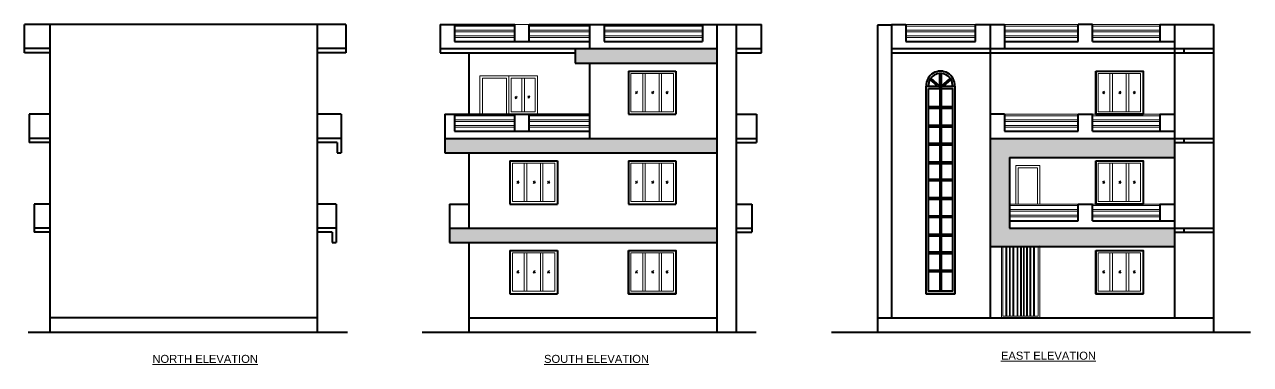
# Model space of a CAD drawing. Header units: inches. Extents: x -14619 to 1971361, y -855114 to -978.
# Drawn here: x 22714 to 24246, y -4106 to -3682 of the extents above; entities that cross this region are included whole.
import ezdxf

# ---------------------------------------------------------------- set-up
doc = ezdxf.new("R2010")
doc.units = ezdxf.units.IN
doc.header["$LTSCALE"] = 0.5
doc.header["$MEASUREMENT"] = 0
for name, color, linetype, lineweight in [('elev 25', 143, 'Continuous', 20), ('HACTH', 8, 'Continuous', 5), ('TEXT', 220, 'Continuous', 9), ('wall', 20, 'Continuous', 40), ('win door light', 30, 'Continuous', 18)]:
    doc.layers.add(name, color=color, linetype=linetype, lineweight=lineweight)
doc.styles.add('arial', font='arial.ttf')

msp = doc.modelspace()

# ---------------------------------------------------------------- hatches: boundary and pattern name
at = {"layer": 'HACTH'}
h = msp.add_hatch(color=256, dxfattribs=at)
h.dxf.hatch_style = 1
h.paths.add_polyline_path([(23245, -3936.8), (23245, -3954.8), (23579, -3954.8), (23579, -3936.8)])
h.paths.add_polyline_path([(23579, -3841.8), (23579, -3823.8), (23239, -3823.8), (23239, -3841.8)])
h.paths.add_polyline_path([(23401.9, -3711.8), (23401.9, -3729.8), (23579, -3729.8), (23579, -3711.8)])
h = msp.add_hatch(color=256, dxfattribs=at)
h.dxf.hatch_style = 1
h.paths.add_polyline_path([(23920.4, -3823.8), (23920.4, -3958.8), (23934.4, -3958.8), (23982.4, -3958.8), (24150.5, -3958.8), (24150.5, -3935.8), (23944.4, -3935.8), (23944.4, -3847.8), (24150.5, -3847.8), (24150.5, -3823.8)])

# ---------------------------------------------------------------- linework, layer by layer
at = {"layer": 'elev 25'}
for p, q in [((23326.5, -3681.8), (23251, -3681.8)), ((23326.5, -3683.8), (23251, -3683.8)), ((23326.5, -3688.8), (23251, -3688.8)), ((23326.5, -3690.8), (23251, -3690.8)), ((23419.9, -3681.8), (23326.5, -3681.8)), ((23419.9, -3683.8), (23344.5, -3683.8)), ((23419.9, -3688.8), (23344.5, -3688.8)), ((23419.9, -3690.8), (23344.5, -3690.8)), ((23561, -3681.8), (23437.9, -3681.8)), ((23561, -3683.8), (23437.9, -3683.8)), ((23561, -3688.8), (23437.9, -3688.8)), ((23561, -3690.8), (23437.9, -3690.8)), ((23902.1, -3681.8), (23815.1, -3681.8)), ((23902.1, -3683.8), (23815.1, -3683.8)), ((23902.1, -3688.8), (23815.1, -3688.8)), ((23902.1, -3690.8), (23815.1, -3690.8)), ((24030.4, -3681.7), (23938.4, -3681.7)), ((24030.4, -3683.7), (23938.4, -3683.7)), ((24030.4, -3688.8), (23938.4, -3688.8)), ((24030.4, -3690.8), (23938.4, -3690.8)), ((24132.5, -3681.8), (24048.4, -3681.8)), ((24132.5, -3683.8), (24048.4, -3683.8)), ((24132.5, -3688.8), (24048.4, -3688.8)), ((24132.5, -3690.8), (24048.4, -3690.8)), ((23326.5, -3695.8), (23251, -3695.8)), ((23326.5, -3697.8), (23251, -3697.8)), ((23419.9, -3695.8), (23344.5, -3695.8)), ((23419.9, -3697.8), (23344.5, -3697.8)), ((23561, -3695.8), (23437.9, -3695.8)), ((23561, -3697.8), (23437.9, -3697.8)), ((23902.1, -3695.8), (23815.1, -3695.8)), ((23902.1, -3697.8), (23815.1, -3697.8)), ((24030.4, -3695.8), (23938.4, -3695.8)), ((24030.4, -3697.8), (23938.4, -3697.8)), ((24132.5, -3695.8), (24048.4, -3695.8)), ((24132.5, -3697.8), (24048.4, -3697.8)), ((23326.5, -3793.8), (23251, -3793.8)), ((23326.5, -3795.8), (23251, -3795.8)), ((23419.9, -3793.8), (23344.5, -3793.8)), ((23419.9, -3795.8), (23344.5, -3795.8)), ((24030.4, -3793.8), (23938.4, -3793.8)), ((24030.4, -3795.8), (23938.4, -3795.8)), ((24132.5, -3793.8), (24048.4, -3793.8)), ((24132.5, -3795.8), (24048.4, -3795.8)), ((23326.5, -3800.8), (23251, -3800.8)), ((23326.5, -3802.8), (23251, -3802.8)), ((23326.5, -3807.8), (23251, -3807.8)), ((23326.5, -3809.8), (23251, -3809.8)), ((23419.9, -3800.8), (23344.5, -3800.8)), ((23419.9, -3802.8), (23344.5, -3802.8)), ((23419.9, -3807.8), (23344.5, -3807.8)), ((23419.9, -3809.8), (23344.5, -3809.8)), ((24030.4, -3800.8), (23938.4, -3800.8)), ((24030.4, -3802.8), (23938.4, -3802.8)), ((24030.4, -3807.8), (23938.4, -3807.8)), ((24030.4, -3809.8), (23938.4, -3809.8)), ((24132.5, -3800.8), (24048.4, -3800.8)), ((24132.5, -3802.8), (24048.4, -3802.8)), ((24132.5, -3807.8), (24048.4, -3807.8)), ((24132.5, -3809.8), (24048.4, -3809.8)), ((24030.4, -3905.8), (23944.4, -3905.8)), ((24132.5, -3905.8), (24048.4, -3905.8)), ((24030.4, -3907.8), (23944.4, -3907.8)), ((24030.4, -3912.8), (23944.4, -3912.8)), ((24030.4, -3914.8), (23944.4, -3914.8)), ((24030.4, -3919.8), (23944.4, -3919.8)), ((24132.5, -3907.8), (24048.4, -3907.8)), ((24132.5, -3912.8), (24048.4, -3912.8)), ((24132.5, -3914.8), (24048.4, -3914.8)), ((24132.5, -3919.8), (24048.4, -3919.8)), ((24030.4, -3921.8), (23944.4, -3921.8)), ((24132.5, -3921.8), (24048.4, -3921.8))]:
    msp.add_line(p, q, dxfattribs=at)
at = {"layer": 'wall'}
for p, q in [((22713.8, -3716.8), (22713.8, -3681.8)), ((23115.4, -3681.8), (22713.8, -3681.8)), ((22745.5, -3681.8), (22745.5, -4065.8)), ((23079.4, -3681.8), (23079.4, -3823.8)), ((23115.4, -3681.8), (23115.4, -3716.8)), ((23233, -3681.8), (23326.5, -3681.8)), ((23233, -3681.8), (23233, -3716.8)), ((23251, -3681.8), (23251, -3702.8)), ((23251, -3681.8), (23326.5, -3681.8)), ((23326.5, -3702.8), (23326.5, -3681.8)), ((23344.5, -3681.8), (23634.5, -3681.8)), ((23344.5, -3681.8), (23419.9, -3681.8)), ((23344.5, -3702.8), (23344.5, -3681.8)), ((23419.9, -3681.8), (23419.9, -3711.8)), ((23419.9, -3681.8), (23561, -3681.8)), ((23437.9, -3681.8), (23437.9, -3702.8)), ((23561, -3681.8), (23561, -3702.8)), ((23579, -3681.8), (23579, -4065.8)), ((23602.8, -3681.8), (23602.8, -4065.8)), ((23634.5, -3716.8), (23634.5, -3681.8)), ((23779.7, -3682.4), (23779.7, -4065.8)), ((23797.1, -3682.4), (23779.7, -3682.4)), ((23797.1, -3681.8), (23797.1, -4047.8)), ((23797.1, -3681.8), (23815.1, -3681.8)), ((23815.1, -3681.8), (23815.1, -3702.8)), ((23902.1, -3681.8), (23938.4, -3681.7)), ((23902.1, -3702.8), (23902.1, -3681.8)), ((23920.4, -3681.8), (23920.4, -4047.8)), ((23938.4, -3681.7), (23938.4, -3711.7)), ((24030.4, -3702.8), (24030.4, -3681.8)), ((24048.4, -3681.8), (24030.4, -3681.8)), ((24048.4, -3702.8), (24048.4, -3681.8)), ((24132.5, -3681.8), (24132.5, -3702.8)), ((24132.5, -3681.8), (24199.3, -3681.8)), ((24150.5, -3681.8), (24150.5, -4047.8)), ((24199.3, -3681.8), (24199.3, -4065.8)), ((23251, -3702.8), (23419.9, -3702.8)), ((23437.9, -3702.8), (23561, -3702.8)), ((23815.1, -3702.8), (23902.1, -3702.8)), ((23938.4, -3702.8), (24030.4, -3702.8)), ((24048.4, -3702.8), (24150.5, -3702.8)), ((22745.5, -3711.8), (22713.8, -3711.8)), ((22745.5, -3716.8), (22713.8, -3716.8)), ((23115.4, -3711.8), (23079.4, -3711.8)), ((23115.4, -3716.8), (23079.4, -3716.8)), ((23233, -3711.8), (23579, -3711.8)), ((23233, -3716.8), (23401.9, -3716.8)), ((23268.9, -3716.8), (23268.9, -3793.8)), ((23401.9, -3711.8), (23401.9, -3729.8)), ((23602.8, -3711.8), (23634.5, -3711.8)), ((23602.8, -3716.8), (23634.5, -3716.8)), ((23797.1, -3711.8), (24199.3, -3711.8)), ((23797.1, -3716.8), (24199.3, -3716.8)), ((24162.5, -3711.8), (24162.5, -3716.8)), ((23401.9, -3729.8), (23579, -3729.8)), ((23419.9, -3729.8), (23419.9, -3823.8)), ((23468.5, -3739.8), (23468.5, -3793.8)), ((23468.5, -3739.8), (23468.5, -3793.8)), ((23468.5, -3739.8), (23527.7, -3739.8)), ((23527.7, -3739.8), (23527.7, -3793.8)), ((23527.7, -3739.8), (23527.7, -3793.8)), ((23854.3, -3758.6), (23845.2, -3750.3)), ((23857.3, -3758.6), (23846.3, -3748.7)), ((23857.3, -3761.6), (23857.3, -3742.8)), ((23859.3, -3742.8), (23859.3, -4014.8)), ((23859.3, -3758.6), (23870.3, -3748.7)), ((23862.3, -3758.6), (23871.4, -3750.3)), ((24052.2, -3739.8), (24052.2, -3793.8)), ((24052.2, -3739.8), (24052.2, -3793.8)), ((24052.2, -3739.8), (24111.4, -3739.8)), ((24111.4, -3739.8), (24111.4, -3793.8)), ((24111.4, -3739.8), (24111.4, -3793.8)), ((23857.3, -3761.5), (23857.3, -4014.8)), ((22745.5, -3793.8), (22719.8, -3793.8)), ((22719.8, -3793.8), (22719.8, -3828.8)), ((23109.4, -3793.8), (23079.4, -3793.8)), ((23109.4, -3793.8), (23109.4, -3841.8)), ((23239, -3793.8), (23419.9, -3793.8)), ((23239, -3793.8), (23282.9, -3793.8)), ((23239, -3793.8), (23239, -3841.8)), ((23251, -3793.8), (23326.5, -3793.8)), ((23251, -3793.8), (23251, -3814.8)), ((23318.9, -3793.8), (23419.9, -3793.8)), ((23326.5, -3814.8), (23326.5, -3793.8)), ((23326.5, -3793.8), (23344.5, -3793.8)), ((23344.5, -3793.8), (23419.9, -3793.8)), ((23344.5, -3814.8), (23344.5, -3793.8)), ((23468.5, -3793.8), (23527.7, -3793.8)), ((23602.8, -3793.8), (23628.5, -3793.8)), ((23628.5, -3793.8), (23628.5, -3828.8)), ((23843.3, -3784.2), (23873.3, -3784.2)), ((23843.3, -3786.2), (23873.3, -3786.2)), ((23938.4, -3793.8), (23920.4, -3793.8)), ((23938.4, -3793.8), (23938.4, -3814.8)), ((24030.4, -3814.8), (24030.4, -3793.8)), ((24030.4, -3793.8), (24048.4, -3793.8)), ((24048.4, -3814.8), (24048.4, -3793.8)), ((24052.2, -3793.8), (24111.4, -3793.8)), ((24132.5, -3793.8), (24132.5, -3814.8)), ((24132.5, -3793.8), (24150.5, -3793.8)), ((23843.3, -3807.3), (23873.3, -3807.3)), ((23843.3, -3809.3), (23873.3, -3809.3)), ((22745.5, -3823.8), (22719.8, -3823.8)), ((22745.5, -3828.8), (22719.8, -3828.8)), ((23079.4, -3823.8), (23079.4, -3935.8)), ((23109.4, -3823.8), (23079.4, -3823.8)), ((23104.4, -3828.8), (23079.4, -3828.8)), ((23104.4, -3828.8), (23104.4, -3841.8)), ((23239, -3823.8), (23579, -3823.8)), ((23251, -3814.8), (23419.9, -3814.8)), ((23602.8, -3823.8), (23628.5, -3823.8)), ((23602.8, -3828.8), (23628.5, -3828.8)), ((23920.4, -3823.8), (24199.3, -3823.8)), ((23938.4, -3814.8), (24030.4, -3814.8)), ((24048.4, -3814.8), (24150.5, -3814.8)), ((24150.5, -3828.8), (24199.3, -3828.8)), ((24162.5, -3823.8), (24162.5, -3828.8)), ((23104.4, -3841.8), (23109.4, -3841.8)), ((23239, -3841.8), (23579, -3841.8)), ((23268.9, -3841.8), (23268.9, -3935.8)), ((23843.3, -3829.9), (23873.3, -3829.9)), ((23843.3, -3831.9), (23873.3, -3831.9)), ((23320.4, -3851.8), (23320.4, -3905.8)), ((23320.4, -3851.8), (23320.4, -3905.8)), ((23320.4, -3851.8), (23320.4, -3905.8)), ((23320.4, -3851.8), (23379.6, -3851.8)), ((23379.6, -3851.8), (23379.6, -3905.8)), ((23379.6, -3851.8), (23379.6, -3905.8)), ((23379.6, -3851.8), (23379.6, -3905.8)), ((23468.5, -3851.8), (23468.5, -3905.8)), ((23468.5, -3851.8), (23468.5, -3905.8)), ((23468.5, -3851.8), (23468.5, -3905.8)), ((23468.5, -3851.8), (23527.7, -3851.8)), ((23527.7, -3851.8), (23527.7, -3905.8)), ((23527.7, -3851.8), (23527.7, -3905.8)), ((23527.7, -3851.8), (23527.7, -3905.8)), ((23843.3, -3853), (23873.3, -3853)), ((23843.3, -3855), (23873.3, -3855)), ((23944.4, -3847.8), (23944.4, -3935.8)), ((23944.4, -3847.8), (24150.5, -3847.8)), ((24052.2, -3851.8), (24052.2, -3905.8)), ((24052.2, -3851.8), (24052.2, -3905.8)), ((24052.2, -3851.8), (24111.4, -3851.8)), ((24111.4, -3851.8), (24111.4, -3905.8)), ((24111.4, -3851.8), (24111.4, -3905.8)), ((23843.3, -3874.6), (23873.3, -3874.6)), ((23843.3, -3876.6), (23873.3, -3876.6)), ((22745.5, -3905.8), (22725.8, -3905.8)), ((22725.8, -3905.8), (22725.8, -3940.8)), ((23103.4, -3905.8), (23079.4, -3905.8)), ((23103.4, -3905.8), (23103.4, -3935.8)), ((23245, -3905.8), (23268.9, -3905.8)), ((23245, -3905.8), (23245, -3935.8)), ((23320.4, -3905.8), (23379.6, -3905.8)), ((23468.5, -3905.8), (23527.7, -3905.8)), ((23602.8, -3905.8), (23622.5, -3905.8)), ((23622.5, -3905.8), (23622.5, -3940.8)), ((23843.3, -3897.8), (23873.3, -3897.8)), ((23843.3, -3899.8), (23873.3, -3899.8)), ((23920.4, -3905.8), (23920.4, -3940.8)), ((24030.4, -3926.8), (24030.4, -3905.8)), ((24030.4, -3905.8), (24048.4, -3905.8)), ((24048.4, -3926.8), (24048.4, -3905.8)), ((24052.2, -3905.8), (24111.4, -3905.8)), ((24132.5, -3905.8), (24132.5, -3926.8)), ((24132.5, -3905.8), (24150.5, -3905.8)), ((23843.3, -3920.4), (23873.3, -3920.4)), ((22745.5, -3935.8), (22725.8, -3935.8)), ((23079.4, -3935.8), (23079.4, -4065.8)), ((23103.4, -3935.8), (23079.4, -3935.8)), ((23103.4, -3935.8), (23103.4, -3953.8)), ((23245, -3935.8), (23579, -3935.8)), ((23245, -3935.8), (23245, -3953.8)), ((23602.8, -3935.8), (23622.5, -3935.8)), ((23843.3, -3922.4), (23873.3, -3922.4)), ((23944.4, -3926.8), (24030.4, -3926.8)), ((23944.4, -3935.8), (24199.3, -3935.8)), ((24048.4, -3926.8), (24150.5, -3926.8)), ((24162.5, -3935.8), (24162.5, -3940.8)), ((22745.5, -3940.8), (22725.8, -3940.8)), ((23098.4, -3940.8), (23079.4, -3940.8)), ((23098.4, -3940.8), (23098.4, -3953.8)), ((23602.8, -3940.8), (23622.5, -3940.8)), ((23843.3, -3943.5), (23873.3, -3943.5)), ((23843.3, -3945.5), (23873.3, -3945.5)), ((24150.5, -3940.8), (24199.3, -3940.8)), ((23098.4, -3953.8), (23103.4, -3953.8)), ((23245, -3953.8), (23579, -3953.8)), ((23268.9, -3953.8), (23268.9, -4065.8)), ((23320.4, -3963.8), (23320.4, -4017.8)), ((23320.4, -3963.8), (23320.4, -4017.8)), ((23320.4, -3963.8), (23379.6, -3963.8)), ((23379.6, -3963.8), (23379.6, -4017.8)), ((23379.6, -3963.8), (23379.6, -4017.8)), ((23468.5, -3963.8), (23468.5, -4017.8)), ((23468.5, -3963.8), (23468.5, -4017.8)), ((23468.5, -3963.8), (23527.7, -3963.8)), ((23527.7, -3963.8), (23527.7, -4017.8)), ((23527.7, -3963.8), (23527.7, -4017.8)), ((23843.3, -3965.6), (23873.3, -3965.6)), ((23920.4, -3958.8), (24150.5, -3958.8)), ((24052.2, -3963.8), (24052.2, -4017.8)), ((24052.2, -3963.8), (24052.2, -4017.8)), ((24052.2, -3963.8), (24111.4, -3963.8)), ((24111.4, -3963.8), (24111.4, -4017.8)), ((24111.4, -3963.8), (24111.4, -4017.8)), ((23843.3, -3967.6), (23873.3, -3967.6)), ((23843.3, -3988.2), (23873.3, -3988.2)), ((23843.3, -3990.2), (23873.3, -3990.2)), ((23320.4, -4017.8), (23379.6, -4017.8)), ((23468.5, -4017.8), (23527.7, -4017.8)), ((23840.3, -4017.8), (23876.3, -4017.8)), ((24052.2, -4017.8), (24111.4, -4017.8)), ((23079.4, -4047.8), (22745.5, -4047.8)), ((23268.9, -4047.8), (23579, -4047.8)), ((23779.7, -4047.8), (24199.3, -4047.8)), ((22718.3, -4065.8), (23117.2, -4065.8)), ((23210.8, -4065.8), (23628.1, -4065.8)), ((23722.3, -4065.8), (24245.6, -4065.8))]:
    msp.add_line(p, q, dxfattribs=at)
for points in [[(24052.2, -3739.8), (24111.4, -3739.8), (24111.4, -3793.8), (24052.2, -3793.8)], [(23840.3, -3758.6), (23876.3, -3758.6), (23876.3, -4017.8), (23840.3, -4017.8)], [(23843.3, -3761.6), (23873.3, -3761.6), (23873.3, -4014.8), (23843.3, -4014.8)], [(24052.2, -3851.8), (24111.4, -3851.8), (24111.4, -3905.8), (24052.2, -3905.8)], [(23468.5, -3963.8), (23527.7, -3963.8), (23527.7, -4017.8), (23468.5, -4017.8)], [(24052.2, -3963.8), (24111.4, -3963.8), (24111.4, -4017.8), (24052.2, -4017.8)]]:
    msp.add_lwpolyline(points, close=True, dxfattribs=at)
for radius in [18, 15.1]:
    msp.add_arc((23858.3, -3757.9), radius, 357.7832, 182.2168, dxfattribs=at)
at = {"layer": 'win door light'}
for p, q in [((23282.9, -3745.8), (23354.9, -3745.8)), ((23282.9, -3745.8), (23282.9, -3793.8)), ((23318.9, -3745.8), (23318.9, -3793.8)), ((23335.4, -3748.8), (23335.4, -3790.8)), ((23338.4, -3748.8), (23338.4, -3790.8)), ((23354.9, -3745.8), (23354.9, -3793.8)), ((23486.4, -3742.8), (23486.4, -3790.8)), ((23489.4, -3742.8), (23489.4, -3790.8)), ((23506.8, -3742.8), (23506.8, -3790.8)), ((23509.8, -3742.8), (23509.8, -3790.8)), ((24070.1, -3742.8), (24070.1, -3790.8)), ((24073.1, -3742.8), (24073.1, -3790.8)), ((24090.5, -3742.8), (24090.5, -3790.8)), ((24093.5, -3742.8), (24093.5, -3790.8)), ((23478.1, -3765.3), (23477.1, -3766.7)), ((23479.7, -3765), (23477.2, -3768.3)), ((23479.8, -3766.7), (23478.8, -3768.1)), ((23498.5, -3765.3), (23497.4, -3766.7)), ((23500.1, -3765), (23497.6, -3768.3)), ((23500.2, -3766.7), (23499.1, -3768.1)), ((23516.4, -3765.3), (23515.3, -3766.7)), ((23518, -3765), (23515.5, -3768.3)), ((23518.1, -3766.7), (23517, -3768.1)), ((24061.9, -3765.3), (24060.8, -3766.7)), ((24063.4, -3765), (24061, -3768.3)), ((24063.6, -3766.7), (24062.5, -3768.1)), ((24082.2, -3765.3), (24081.2, -3766.7)), ((24083.8, -3765), (24081.3, -3768.3)), ((24083.9, -3766.7), (24082.9, -3768.1)), ((24100.1, -3765.3), (24099.1, -3766.7)), ((24101.7, -3765), (24099.3, -3768.3)), ((24101.8, -3766.7), (24100.8, -3768.1)), ((23327.6, -3771.5), (23326.6, -3772.8)), ((23329.2, -3771.2), (23326.8, -3774.5)), ((23329.3, -3772.8), (23328.3, -3774.2)), ((23343.5, -3770.8), (23342.5, -3772.1)), ((23345.1, -3770.5), (23342.6, -3773.8)), ((23345.2, -3772.1), (23344.2, -3773.5)), ((23338.3, -3854.8), (23338.3, -3902.8)), ((23341.3, -3854.8), (23341.3, -3902.8)), ((23358.6, -3854.8), (23358.6, -3902.8)), ((23361.6, -3854.8), (23361.6, -3902.8)), ((23486.4, -3854.8), (23486.4, -3902.8)), ((23489.4, -3854.8), (23489.4, -3902.8)), ((23506.8, -3854.8), (23506.8, -3902.8)), ((23509.8, -3854.8), (23509.8, -3902.8)), ((23952.4, -3857.8), (23982.4, -3857.8)), ((23952.4, -3857.8), (23952.4, -3905.8)), ((23982.4, -3857.8), (23982.4, -3905.8)), ((24070.1, -3854.8), (24070.1, -3902.8)), ((24073.1, -3854.8), (24073.1, -3902.8)), ((24090.5, -3854.8), (24090.5, -3902.8)), ((24093.5, -3854.8), (24093.5, -3902.8)), ((23330, -3877.3), (23328.9, -3878.7)), ((23331.6, -3877), (23329.1, -3880.3)), ((23331.7, -3878.7), (23330.6, -3880.1)), ((23350.4, -3877.3), (23349.3, -3878.7)), ((23352, -3877), (23349.5, -3880.3)), ((23352.1, -3878.7), (23351, -3880.1)), ((23368.3, -3877.3), (23367.2, -3878.7)), ((23369.9, -3877), (23367.4, -3880.3)), ((23370, -3878.7), (23368.9, -3880.1)), ((23478.1, -3877.3), (23477.1, -3878.7)), ((23479.7, -3877), (23477.2, -3880.3)), ((23479.8, -3878.7), (23478.8, -3880.1)), ((23498.5, -3877.3), (23497.4, -3878.7)), ((23500.1, -3877), (23497.6, -3880.3)), ((23500.2, -3878.7), (23499.1, -3880.1)), ((23516.4, -3877.3), (23515.3, -3878.7)), ((23518, -3877), (23515.5, -3880.3)), ((23518.1, -3878.7), (23517, -3880.1)), ((24061.9, -3877.3), (24060.8, -3878.7)), ((24063.4, -3877), (24061, -3880.3)), ((24063.6, -3878.7), (24062.5, -3880.1)), ((24082.2, -3877.3), (24081.2, -3878.7)), ((24083.8, -3877), (24081.3, -3880.3)), ((24083.9, -3878.7), (24082.9, -3880.1)), ((24100.1, -3877.3), (24099.1, -3878.7)), ((24101.7, -3877), (24099.3, -3880.3)), ((24101.8, -3878.7), (24100.8, -3880.1)), ((23338.3, -3966.8), (23338.3, -4014.8)), ((23341.3, -3966.8), (23341.3, -4014.8)), ((23358.6, -3966.8), (23358.6, -4014.8)), ((23361.6, -3966.8), (23361.6, -4014.8)), ((23486.4, -3966.8), (23486.4, -4014.8)), ((23489.4, -3966.8), (23489.4, -4014.8)), ((23506.8, -3966.8), (23506.8, -4014.8)), ((23509.8, -3966.8), (23509.8, -4014.8)), ((23934.4, -3958.8), (23934.4, -4047.8)), ((23940, -3959.8), (23940, -4045.8)), ((23941, -3959.8), (23941, -4045.8)), ((23944.4, -3959.8), (23944.4, -4045.8)), ((23945.4, -3959.8), (23945.4, -4045.8)), ((23948.9, -3959.8), (23948.9, -4045.8)), ((23949.9, -3959.8), (23949.9, -4045.8)), ((23954, -3959.8), (23954, -4045.8)), ((23955, -3959.8), (23955, -4045.8)), ((23958.4, -3959.8), (23958.4, -4045.8)), ((23959.4, -3959.8), (23959.4, -4045.8)), ((23962, -3959.8), (23962, -4045.8)), ((23963, -3959.8), (23963, -4045.8)), ((23965.9, -3959.8), (23965.9, -4045.8)), ((23966.9, -3959.8), (23966.9, -4045.8)), ((23970.1, -3959.8), (23970.1, -4045.8)), ((23971.1, -3959.8), (23971.1, -4045.8)), ((23974.6, -3959.8), (23974.6, -4045.8)), ((23975.6, -3959.8), (23975.6, -4045.8)), ((23982.4, -3958.8), (23982.4, -4047.8)), ((24070.1, -3966.8), (24070.1, -4014.8)), ((24073.1, -3966.8), (24073.1, -4014.8)), ((24090.5, -3966.8), (24090.5, -4014.8)), ((24093.5, -3966.8), (24093.5, -4014.8)), ((23330, -3989.3), (23328.9, -3990.7)), ((23331.6, -3989), (23329.1, -3992.3)), ((23331.7, -3990.7), (23330.6, -3992.1)), ((23350.4, -3989.3), (23349.3, -3990.7)), ((23352, -3989), (23349.5, -3992.3)), ((23352.1, -3990.7), (23351, -3992.1)), ((23368.3, -3989.3), (23367.2, -3990.7)), ((23369.9, -3989), (23367.4, -3992.3)), ((23370, -3990.7), (23368.9, -3992.1)), ((23478.1, -3989.3), (23477.1, -3990.7)), ((23479.7, -3989), (23477.2, -3992.3)), ((23479.8, -3990.7), (23478.8, -3992.1)), ((23498.5, -3989.3), (23497.4, -3990.7)), ((23500.1, -3989), (23497.6, -3992.3)), ((23500.2, -3990.7), (23499.1, -3992.1)), ((23516.4, -3989.3), (23515.3, -3990.7)), ((23518, -3989), (23515.5, -3992.3)), ((23518.1, -3990.7), (23517, -3992.1)), ((24061.9, -3989.3), (24060.8, -3990.7)), ((24063.4, -3989), (24061, -3992.3)), ((24063.6, -3990.7), (24062.5, -3992.1)), ((24082.2, -3989.3), (24081.2, -3990.7)), ((24083.8, -3989), (24081.3, -3992.3)), ((24083.9, -3990.7), (24082.9, -3992.1)), ((24100.1, -3989.3), (24099.1, -3990.7)), ((24101.7, -3989), (24099.3, -3992.3)), ((24101.8, -3990.7), (24100.8, -3992.1))]:
    msp.add_line(p, q, dxfattribs=at)
for points in [[(23282.9, -3793.8), (23282.9, -3745.8), (23318.9, -3745.8), (23318.9, -3793.8)], [(23285.9, -3793.8), (23285.9, -3748.8), (23315.9, -3748.8), (23315.9, -3793.8)], [(23952.4, -3905.8), (23952.4, -3857.8), (23982.4, -3857.8), (23982.4, -3905.8)], [(23955.4, -3905.8), (23955.4, -3860.8), (23979.4, -3860.8), (23979.4, -3905.8)], [(23982.4, -3958.8), (23982.4, -4047.8), (23934.4, -4047.8), (23934.4, -3958.8)]]:
    msp.add_lwpolyline(points, dxfattribs=at)
for points in [[(23318.9, -3745.8), (23354.9, -3745.8), (23354.9, -3793.8), (23318.9, -3793.8)], [(23321.9, -3748.8), (23351.9, -3748.8), (23351.9, -3790.8), (23321.9, -3790.8)], [(23468.5, -3739.8), (23527.7, -3739.8), (23527.7, -3793.8), (23468.5, -3793.8)], [(23471.5, -3742.8), (23524.7, -3742.8), (23524.7, -3790.8), (23471.5, -3790.8)], [(24052.2, -3739.8), (24111.4, -3739.8), (24111.4, -3793.8), (24052.2, -3793.8)], [(24055.2, -3742.8), (24108.4, -3742.8), (24108.4, -3790.8), (24055.2, -3790.8)], [(23320.4, -3851.8), (23379.6, -3851.8), (23379.6, -3905.8), (23320.4, -3905.8)], [(23323.4, -3854.8), (23376.6, -3854.8), (23376.6, -3902.8), (23323.4, -3902.8)], [(23468.5, -3851.8), (23527.7, -3851.8), (23527.7, -3905.8), (23468.5, -3905.8)], [(23471.5, -3854.8), (23524.7, -3854.8), (23524.7, -3902.8), (23471.5, -3902.8)], [(24052.2, -3851.8), (24111.4, -3851.8), (24111.4, -3905.8), (24052.2, -3905.8)], [(24055.2, -3854.8), (24108.4, -3854.8), (24108.4, -3902.8), (24055.2, -3902.8)], [(23320.4, -3963.8), (23379.6, -3963.8), (23379.6, -4017.8), (23320.4, -4017.8)], [(23323.4, -3966.8), (23376.6, -3966.8), (23376.6, -4014.8), (23323.4, -4014.8)], [(23468.5, -3963.8), (23527.7, -3963.8), (23527.7, -4017.8), (23468.5, -4017.8)], [(23471.5, -3966.8), (23524.7, -3966.8), (23524.7, -4014.8), (23471.5, -4014.8)], [(23936.4, -3959.8), (23980.4, -3959.8), (23980.4, -4045.8), (23936.4, -4045.8)], [(23982.4, -3957.8), (23982.4, -3957.8)], [(24052.2, -3963.8), (24111.4, -3963.8), (24111.4, -4017.8), (24052.2, -4017.8)], [(24055.2, -3966.8), (24108.4, -3966.8), (24108.4, -4014.8), (24055.2, -4014.8)]]:
    msp.add_lwpolyline(points, close=True, dxfattribs=at)

# ---------------------------------------------------------------- texts
at = {"layer": 'TEXT', "ltscale": 5, "char_height": 10, "width": 169.444, "style": 'arial'}
for s, insert, attachment_point in [('{\\LNORTH ELEVATION}', (23005.5, -4094.2), 3), ('\\pi20.0151;{\\LSOUTH ELEVATION}', (23342.9, -4094.2), 1), ('\\pi20.02;{\\LEAST ELEVATION}', (24052.6, -4090.2), 3)]:
    msp.add_mtext(s, dxfattribs=dict(at, insert=insert, attachment_point=attachment_point))

doc.saveas('drawing.dxf')
